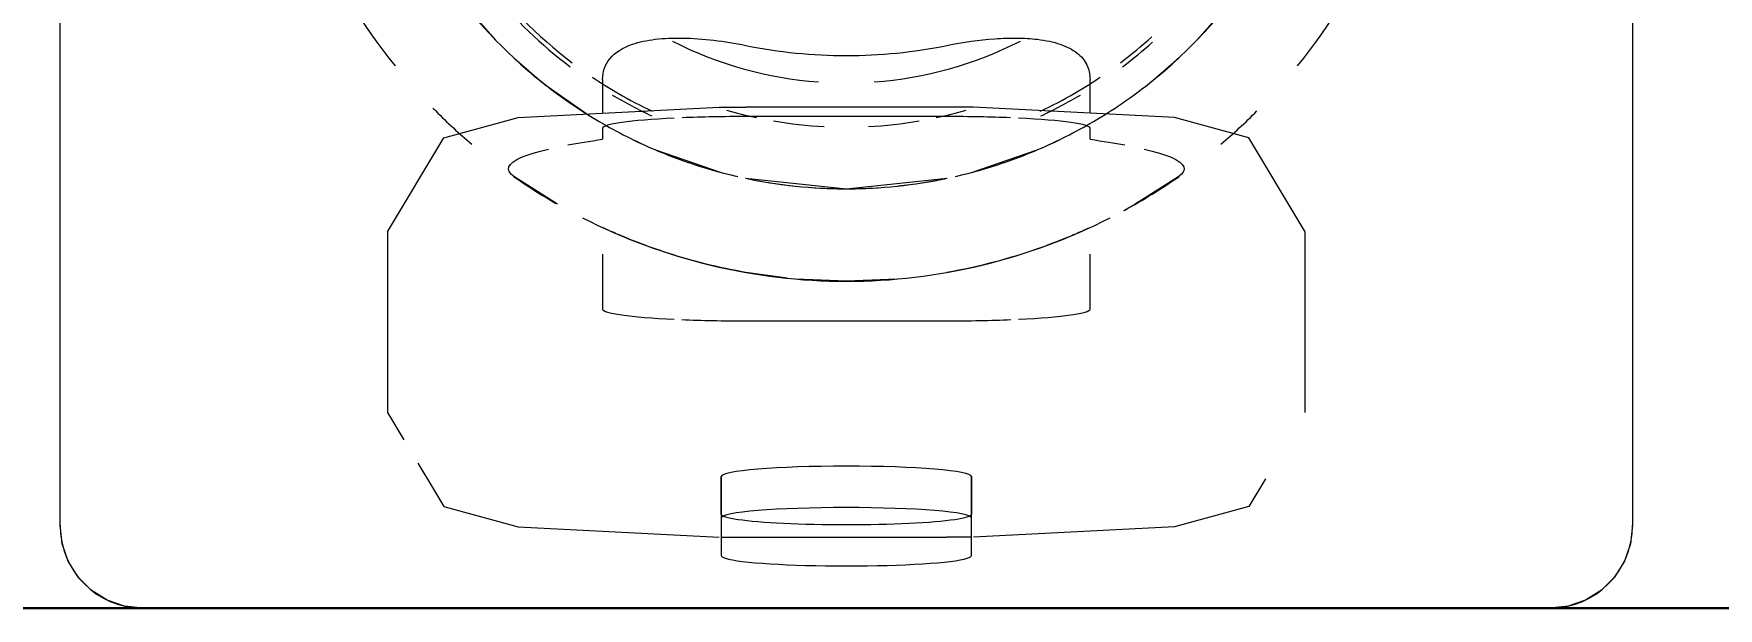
# Model space of a CAD drawing. Header units: metres. Extents: x 147 to 427, y -16 to 162.
# Drawn here: x 170.88755 to 170.92816, y 80.5957 to 80.60953 of the extents above; entities that cross this region are included whole.
import ezdxf

# ---------------------------------------------------------------- set-up
doc = ezdxf.new("R2010")
doc.units = ezdxf.units.M
doc.layers.add('1053_ARQ_BASE_MATADOURO_dwg', color=7, linetype='Continuous', lineweight=5, true_color=0x767676)
for name, color, linetype, lineweight in [('A-ANNO-DIMS', 7, 'Continuous', 5), ('A-ANNO-DIMS-50', 7, 'Continuous', 5), ('A-PAREDE', 7, 'Continuous', 30), ('A_lay', 7, 'Continuous', 5), ('P-SANR-FIXT', 7, 'Continuous', 5)]:
    doc.layers.add(name, color=color, linetype=linetype, lineweight=lineweight)
doc.styles.add('Century Gothic_1', font='GOTHIC.TTF', dxfattribs={"height": 0.075})
doc.dimstyles.new('Setores_1_5_1', dxfattribs={"dimscale": 0.3048, "dimtxt": 0.07831262022881443, "dimasz": 0.5208333333333333, "dimexe": 0.3937007874015747, "dimexo": 0.2460629921259842, "dimgap": 0.2870734908136483, "dimtad": 1, "dimrnd": 0.01, "dimzin": 0, "dimdsep": 46, "dimtxsty": 'Century Gothic_1', "dimblk1": 'OBLIQUE', "dimblk2": 'OBLIQUE', "dimsah": 1, "dimcen": 0.09, "dimazin": 0, "dimtfac": 1, "dimtdec": 4, "dimtix": 1, "dimtmove": 1, "dimatfit": 3, "dimfxl": 1, "dimtvp": 1, "dimtolj": 1, "dimtzin": 0, "dimarcsym": 2})

# ---------------------------------------------------------------- blocks, each defined once
blk = doc.blocks.new('UT_Ducha higiênica - UT_Ducha higiênica-V43-BANHEIROS E VESTIÁRIO')
at = {"layer": 'P-SANR-FIXT', "color": 254, "true_color": 0xd3d3d3}
for p, q in [((0.06104499430343664, 0.001999999999942737), (0.06104499430343756, 0.03878872391187442)), ((0.09895500569656936, 0.0387887239118745), (0.09895500569656929, 0.001999999999943672)), ((0.07079582342454933, 0.01453491411446422), (0.07154986264698524, 0.0136781160826587)), ((0.0884501373530194, 0.01367811608266058), (0.08920417657545324, 0.01453491411446393)), ((0.07198276036385695, 0.01325423461310572), (0.07265991411450354, 0.01267082342450995)), ((0.08734008588549899, 0.01267082342450972), (0.08801578648560258, 0.0132528834236312)), ((0.0727337435705575, 0.01261242774706431), (0.07379873677420769, 0.01186809929879562)), ((0.08242311051218912, 0.01184108410913222), (0.07757688948781413, 0.01184108410913224)), ((0.07412491401730092, 0.01155671459198068), (0.07412491401730086, 0.01129402377390399)), ((0.08587508598270446, 0.0112940237739037), (0.08587508598270459, 0.01155671459198066)), ((0.07542150904340561, 0.01102921059582195), (0.07698436117081087, 0.0104952087149487)), ((0.08301563882919191, 0.01049520871494869), (0.08457849095971394, 0.01102921059713767)), ((0.0730394263074253, 0.009727966869603671), (0.07200607566634437, 0.01038164654034973)), ((0.07757394160187074, 0.01035510556088635), (0.08000000000000114, 0.0101024162887036)), ((0.0800000000000013, 0.0101024162887036), (0.08242605839813173, 0.01035510556088628)), ((0.08799392433365855, 0.01038164654034966), (0.08696057369257817, 0.009727966869603945)), ((0.0741249140173002, 0.008527372864121677), (0.07412491401729991, 0.007205805335185135)), ((0.08587508598270274, 0.007205805335185112), (0.0858750859827033, 0.00852737286654901)), ((0.0785765260091387, 0.007947555087232473), (0.07757688948781356, 0.008086289565497685)), ((0.08000000000000143, 0.00787499999996996), (0.07878384747720917, 0.007927922419297156)), ((0.0812161525227937, 0.007927922419297151), (0.0800000000000014, 0.00787499999996996)), ((0.07757688948781348, 0.006921435818033574), (0.0824231105121896, 0.006921435818033574)), ((0.0696676527921872, 0.003496721250039764), (0.07004455732112212, 0.002869991920172402)), ((0.07698346004039346, 0.001710865976468028), (0.07757688948798606, 0.001708375838793677)), ((0.07757688948798606, 0.001708375838793677), (0.08242311051236306, 0.001708375838793677)), ((0.0830165399599535, 0.001710865976468028), (0.08242311051236306, 0.001708375838793677)), ((0.09695500569656933, -5.632601052241171e-14), (0.06304499430343664, -5.632601052241171e-14))]:
    blk.add_line(p, q, dxfattribs=at)
at = {"layer": 'P-SANR-FIXT', "color": 9, "true_color": 0xc0c0c0}
for p, q in [((0.06104499430343674, 0.001999999999942718), (0.06104499430343764, 0.03878872391187346)), ((0.09895500569656944, 0.03878872391187348), (0.09895500569656941, 0.001999999999943668)), ((0.07412491401747431, 0.01273655080203281), (0.07412491401747431, 0.01193837181982183)), ((0.07412491401729997, 0.01273655080196305), (0.07412491401729997, 0.0119711626338149)), ((0.08587508598287481, 0.01193837181982183), (0.08587508598287481, 0.01273655080203281)), ((0.08587508598270448, 0.0119711626338149), (0.08587508598270448, 0.01273655080196381)), ((0.08242311051236306, 0.01207113862716379), (0.07757688948798606, 0.01207113862716379)), ((0.06893541974515074, 0.009065211861375565), (0.06893541974515074, 0.004714302604577575)), ((0.09106458025519622, 0.004714302604577575), (0.09106458025519622, 0.009065211861375565)), ((0.06893541974515291, 0.004714302604577575), (0.06933123012351032, 0.004056136002329913)), ((0.07698346004039346, 0.003173871124100185), (0.07698346004039346, 0.002177270031829301)), ((0.07698346004022073, 0.002264289819095029), (0.07698346004022073, 0.00317387112402691)), ((0.0830165399599535, 0.002177270031829301), (0.0830165399599535, 0.003173871124100185)), ((0.08301653995978217, 0.00317387112402691), (0.08301653995978217, 0.002264289819095029)), ((0.07698346004022073, 0.00217727003175559), (0.07698346004022073, 0.001267688726823709)), ((0.08301653995978217, 0.001267688726823709), (0.08301653995978217, 0.00217727003175559)), ((0.09695500569656944, -5.632601052241171e-14), (0.06304499430343675, -5.632812549727362e-14))]:
    blk.add_line(p, q, dxfattribs=at)
at = {"layer": 'P-SANR-FIXT', "color": 254, "true_color": 0xe0e0e0}
for p, q in [((0.07698436117081087, 0.0104952087149487), (0.07738035367749312, 0.01039757954135916)), ((0.08261964632250934, 0.01039757954135907), (0.08301563882919191, 0.01049520871494869)), ((0.08696057369257817, 0.009727966869603945), (0.08668360145938608, 0.00957339557078626))]:
    blk.add_line(p, q, dxfattribs=at)
at = {"layer": 'P-SANR-FIXT', "color": 9, "true_color": 0xc0c0c0, "flags": 128}
for points in [[(0.06893541974515291, 0.009065211861375565), (0.07029757951629755, 0.01133025622937851), (0.0720913669199328, 0.01181830237207122), (0.07693186388699401, 0.01206843198266424), (0.07757688948798606, 0.01207113862716379)], [(0.09106458025519622, 0.009065211861375565), (0.08970242048405158, 0.01133025622937851), (0.08790863308041849, 0.01181830237207122), (0.08306813611335295, 0.01206843198266424), (0.08242311051236306, 0.01207113862716379)], [(0.07004455732112212, 0.002869991920172402), (0.07029757951629755, 0.002449258236574633), (0.07209136691993497, 0.00196121209388192), (0.07693186388699401, 0.001711082483293228)], [(0.09010558220784125, 0.003119648899411868), (0.08970242048405158, 0.002449258236574633), (0.08790863308041633, 0.00196121209388192), (0.08306813611335513, 0.001711082483293228)], [(0.06304499430343675, -5.726294438623825e-14), (0.06259995243552413, 5.014417557908725e-05), (0.06217722682520164, 0.0001980622641378956), (0.06179801469971929, 0.0004363370350066705), (0.06148133133850069, 0.0007530203962252626), (0.06124305656763191, 0.001132232521707611), (0.0610951384790731, 0.001554958132030097), (0.06104499430343675, 0.001999999999942726)], [(0.0989550056965694, 0.001999999999943688), (0.09890486152093304, 0.001554958132031078), (0.09875694343237425, 0.001132232521708595), (0.09851866866150548, 0.0007530203962262385), (0.09820198530028691, 0.0004363370350076501), (0.09782277317480456, 0.0001980622641388589), (0.09740004756448208, 5.014417558004189e-05), (0.09695500569656945, -5.63238955475498e-14)]]:
    blk.add_lwpolyline(points, dxfattribs=at)
at = {"layer": 'P-SANR-FIXT', "color": 254, "true_color": 0xd3d3d3}
for centre, radius, start, end in [((0.0800000000000014, 0.02187499999996695), 0.01177258371126372, 309.2343266399712, 359.9999999999994), ((0.0800000000000014, 0.02187499999996695), 0.01177258371126371, 205.9394156429511, 238.2407709617503), ((0.0800000000000013, 0.02187499999996173), 0.01177258371125812, 227.7679864640069, 233.8813482091327), ((0.0800000000000013, 0.02187499999996173), 0.01177258371125814, 306.1122745237255, 312.2320135359934), ((0.08000000000000139, 0.02187499999996695), 0.01106186790881813, 239.3381907857843, 244.9165048656983), ((0.08000000000000139, 0.02187499999996695), 0.01095503730636508, 239.8912606473238, 244.7411879058695), ((0.08000000000000139, 0.02187499999996695), 0.0109550373063651, 295.2638642580037, 300.1091061763414), ((0.08000000000000139, 0.02187499999996695), 0.01106186790881812, 295.088145100038, 300.6616790644514), ((0.0800000000000014, 0.02187499999996695), 0.01177258371126373, 301.7592290382601, 306.1045805665016), ((0.0800000000000014, 0.02187499999996996), 0.01400000000000001, 224.6228005958137, 225), ((0.0800000000000013, 0.02187499999996173), 0.01177258371125813, 244.1809944423601, 251.4218999657676), ((0.0800000000000013, 0.02187499999996173), 0.01177258371125813, 288.5781000338387, 295.8190055616992), ((0.0800000000000014, 0.02187499999996695), 0.0117725837112637, 252.5401964042736, 256.9012773654451), ((0.0800000000000014, 0.02187499999996695), 0.01177258371126372, 283.0987226345537, 287.4598035969846), ((0.0800000000000014, 0.02187499999996996), 0.01400000000000001, 235.0452502056122, 239.9999999999999), ((0.0800000000000014, 0.02187499999996695), 0.01177258371126371, 258.9363619953725, 264.3935572266104), ((0.0800000000000014, 0.02187499999996695), 0.01177258371126371, 276.1012778017217, 281.65197896074), ((0.0800000000000014, 0.02187499999996996), 0.01399999999999999, 298.5736489308043, 304.9547497943985), ((0.0800000000000014, 0.02187499999996695), 0.01177258371126372, 265.9216765868746, 269.9999999999995), ((0.0800000000000014, 0.02187499999996695), 0.0117725837112637, 269.9999999999994, 274.0783234131129), ((0.0800000000000014, 0.02187499999996996), 0.01400000000000001, 242.9732053847635, 269.9999999999999), ((0.0800000000000014, 0.02187499999996996), 0.01399999999999998, 269.9999999999998, 297.0267946155204)]:
    blk.add_arc(centre, radius, start, end, dxfattribs=at)
at = {"layer": 'P-SANR-FIXT', "color": 9, "true_color": 0xc0c0c0}
for centre, radius, start, end in [((0.0800000000000014, 0.02187499999996996), 0.014, 187.5018254958601, 219.0196405060585), ((0.0800000000000014, 0.02187499999996996), 0.014, 320.9788012077646, 352.4987047416478), ((0.0800000000000014, 0.02187499999996996), 0.01400000000000001, 225, 229.8337191274456), ((0.0800000000000014, 0.02187499999996695), 0.0117725837112637, 238.2407709617503, 245.5649103404445), ((0.0800000000000014, 0.02187499999996695), 0.01177258371126372, 294.4350896595543, 301.7592290382601), ((0.0800000000000014, 0.02187499999996996), 0.014, 310.1662808724554, 314.9999999999998), ((0.06304499430343664, 0.001999999999942737), 0.002000000000000009, 180.0000000000003, 270.0000000000001), ((0.09695500569656929, 0.001999999999943676), 0.002, 270.0000000000008, 3.81666561775622e-13)]:
    blk.add_arc(centre, radius, start, end, dxfattribs=at)
at = {"layer": 'P-SANR-FIXT', "color": 254, "true_color": 0xe0e0e0}
for centre, radius, start, end in [((0.08000000000000139, 0.02187499999996695), 0.01095503730636507, 216.2878855969636, 232.9111067285773), ((0.08000000000000139, 0.02187499999996695), 0.01106186790881813, 219.4200401855547, 232.9888136473335), ((0.08000000000000139, 0.02187499999996695), 0.009224841614128747, 242.9536342414685, 265.8102488826957), ((0.08000000000000139, 0.02187499999996695), 0.009224841614128747, 242.9536342414685, 265.8102488826957), ((0.08000000000000139, 0.02187499999996695), 0.009224841614128747, 274.1897511173202, 297.0569691986158), ((0.08000000000000139, 0.02187499999996695), 0.009224841614128747, 274.1897511173202, 297.0569691986158), ((0.08000000000000139, 0.02187499999996695), 0.01095503730636509, 307.0999714670558, 312.2389717719795), ((0.08000000000000139, 0.02187499999996695), 0.01106186790881812, 307.0111863526663, 311.8310465609146), ((0.08000000000000139, 0.02187499999996695), 0.01095503730636506, 236.0448146005122, 239.8912606473238), ((0.08000000000000139, 0.02187499999996695), 0.01095503730636509, 300.1091061763414, 303.9680853394423), ((0.0800000000000013, 0.02187499999996173), 0.01177258371125812, 251.4218999657676, 254.6371344909387), ((0.0800000000000013, 0.02187499999996173), 0.01177258371125813, 285.3628655090592, 288.5781000338387), ((0.0800000000000013, 0.02187499999996173), 0.01177258371125811, 269.9999999999991, 281.9287919172912)]:
    blk.add_arc(centre, radius, start, end, dxfattribs=at)
at = {"layer": 'P-SANR-FIXT', "color": 254, "true_color": 0xe9e9e9}
for centre, radius, start, end in [((0.08000000000000138, 0.02187499999996695), 0.0102902239616596, 253.6856786204039, 257.8513009915529), ((0.08000000000000138, 0.02187499999996695), 0.01029022396165961, 282.1486990084496, 286.3143213795997), ((0.08000000000000138, 0.02187499999996695), 0.0102902239616596, 260.1846560240011, 267.0110496512803), ((0.08000000000000138, 0.02187499999996695), 0.01029022396165959, 272.9889503487914, 279.8153439760294), ((0.0800000000000013, 0.02187499999996173), 0.01177258371125813, 254.6371344909387, 254.9999999999988), ((0.0800000000000013, 0.02187499999996173), 0.01177258371125812, 258.0712080827149, 269.9999999999988), ((0.0800000000000013, 0.02187499999996173), 0.01177258371125813, 284.9999999999991, 285.3628655090592)]:
    blk.add_arc(centre, radius, start, end, dxfattribs=at)
at = {"layer": 'P-SANR-FIXT', "color": 254, "true_color": 0xd3d3d3}
for centre, major_axis, ratio, start_param, end_param in [((0.07757688948781408, 0.01155671459198065), (0.003451975470513154, 0), 0.08237877690054903, 2.094395102393162, 3.14159265358975), ((0.08242311051218897, 0.01155671459198064), (0.003451975470513152, 0), 0.08237877690054815, 0, 1.047197551196579), ((0.07757688948781344, 0.007205805335185135), (0.003451975470513124, 0), 0.08237877690054932, 3.141592653589793, 3.665191429188086), ((0.07757688948781344, 0.007205805335185135), (0.003451975470513138, 0), 0.08237877690054889, 4.248395533670998, 4.712388980384691), ((0.0824231105121896, 0.007205805335185124), (-0.003451975470513138, 2.113725355349547e-19), 0.08237877690054898, 1.570796326794896, 2.034789773508575), ((0.0824231105121896, 0.007205805335185124), (0.003451975470513147, 0), 0.08237877690054848, 5.759586531581252, 6.283185307179537), ((0.08000000000000146, 0.00226428981909502), (0.003016539959780715, 0), 0.08237877690054897, 3.403392041388943, 5.497787143782138), ((0.08000000000000146, 0.001267688726823711), (0.003016539959780714, 0), 0.08237877690054897, 6.021385919380431, 6.283185307179586)]:
    blk.add_ellipse(centre, major_axis=major_axis, ratio=ratio, start_param=start_param, end_param=end_param, dxfattribs=at)
at = {"layer": 'P-SANR-FIXT', "color": 9, "true_color": 0xc0c0c0}
for centre, major_axis, ratio, start_param, end_param in [((0.07757688948781408, 0.01155671459198065), (-0.003451975470513152, 1.744357594656939e-18), 0.08237877690054865, 4.712388980384661, 5.171946324125628), ((0.08242311051218897, 0.01155671459198064), (0.003451975470513136, 0), 0.08237877690054932, 1.111238984110617, 1.570796326794856), ((0.07757688948781344, 0.007205805335185135), (0.003451975470513131, 0), 0.0823787769005492, 3.665191429188086, 4.188790204786389), ((0.0824231105121896, 0.007205805335185124), (0.003451975470513146, 0), 0.08237877690054855, 5.23598775598297, 5.759586531581252), ((0.08000000000000146, 0.003173871124026901), (0.003016539959780726, 0), 0.08237877690054876, 6.98081025283336e-15, 3.141592653589793), ((0.08000000000000146, 0.002177270031755593), (0.003016539959780712, 0), 0.082378776900549, 0, 3.141592653589788), ((0.08000000000000146, 0.00226428981909502), (0.003016539959780724, 0), 0.0823787769005486, 3.141592653589794, 3.403392041388944), ((0.08000000000000146, 0.00226428981909502), (-0.003016539959780712, 8.545162239223548e-19), 0.082378776900549, 2.879793265790649, 3.141592653589799), ((0.08000000000000146, 0.001267688726823711), (0.003016539959780714, 0), 0.08237877690054904, 3.403392041388936, 6.021385919380431)]:
    blk.add_ellipse(centre, major_axis=major_axis, ratio=ratio, start_param=start_param, end_param=end_param, dxfattribs=at)
at = {"layer": 'P-SANR-FIXT', "color": 254, "true_color": 0xe0e0e0}
for centre, major_axis, ratio, start_param, end_param in [((0.08000000000000146, 0.00226428981909502), (0.00301653995978071, 0), 0.0823787769005491, 5.497787143782139, 6.021385919380438), ((0.08000000000000146, 0.001267688726823711), (0.003016539959780726, 0), 0.08237877690054869, 3.141592653589793, 3.403392041388937)]:
    blk.add_ellipse(centre, major_axis=major_axis, ratio=ratio, start_param=start_param, end_param=end_param, dxfattribs=at)
at = {"layer": 'P-SANR-FIXT', "color": 9, "true_color": 0xc0c0c0}
for points, knots in [([(0.07412491401730092, 0.01273655080196266), (0.07412491401730094, 0.01292776559019667), (0.07424019559584757, 0.0132674779426161), (0.07472833897930509, 0.01357976252791599), (0.07537573796532493, 0.01371731337392978), (0.07604831466854436, 0.01374526813420808), (0.07679768532176194, 0.013689396312015), (0.07731799542481801, 0.01360681650745273), (0.07757688948781417, 0.01355328701287029)], [-1, -1, -1, -1, -0.7857142857142857, -0.5714285714285714, -0.4285714285714285, -0.2857142857142857, -0.1428571428571428, 0, 0, 0, 0]), ([(0.08242311051218912, 0.01355328701287018), (0.08281200192307149, 0.01363368088504026), (0.08330191830088919, 0.0137009191659088), (0.08385235046934074, 0.01373122440042551), (0.08420557967450273, 0.01373462639614367), (0.08467186107058537, 0.01370768661175037), (0.08518005443952731, 0.01359856833922067), (0.08558462768328069, 0.0133893237534449), (0.08582430021957967, 0.01309725402685002), (0.08587508598270212, 0.01286372731881025), (0.08587508598270212, 0.01273655080196375)], [-1, -1, -1, -1, -0.7857142857142857, -0.7321428571428572, -0.6785714285714286, -0.5714285714285714, -0.4285714285714285, -0.2857142857142857, -0.1428571428571428, 0, 0, 0, 0])]:
    blk.add_open_spline(points, degree=3, knots=knots, dxfattribs=at)
for points in [[(0.07757688948781416, 0.0135532870128703), (0.07797667516069921, 0.01347251689768571), (0.07878031258561552, 0.0133512902667954), (0.0795920821688241, 0.0133106908348628), (0.08000000000000149, 0.01331054791863593)], [(0.08000000000000151, 0.01331054791863593), (0.08040791783117891, 0.01331069083486276), (0.08121968741438763, 0.01335129026679529), (0.08202332483930397, 0.01347251689768559), (0.0824231105121891, 0.01355328701287018)]]:
    blk.add_open_spline(points, degree=3, dxfattribs=at)
at = {"layer": 'P-SANR-FIXT', "color": 254, "true_color": 0xd3d3d3}
for points, knots in [([(0.07200607566634439, 0.01038164654034966), (0.07176413219519852, 0.010548994231592), (0.0718445006908249, 0.010779852246581), (0.07254659521138183, 0.01099474111673905), (0.07282204756192893, 0.01105945503816092)], [-1, -1, -1, -1, -0.5, -0.2772373823259791, -0.2772373823259791, -0.2772373823259791, -0.2772373823259791]), ([(0.0871779524278427, 0.01105945504056468), (0.08745340478326298, 0.01099474111837908), (0.08815549930887148, 0.01077985224746193), (0.08823586780480439, 0.01054899423159195), (0.08799392433365866, 0.01038164654034966)], [-0.7227626204324014, -0.7227626204324014, -0.7227626204324014, -0.7227626204324014, -0.5, 0, 0, 0, 0]), ([(0.07447573787091158, 0.009011017398619548), (0.07441864583294101, 0.00903554373542933), (0.07421650859278836, 0.00912415226915189), (0.07412667111199334, 0.009166577142644577), (0.0741249140172999, 0.00916738949697359)], [0.7142857142857142, 0.7142857142857142, 0.7142857142857142, 0.7142857142857142, 0.7857142857142857, 1, 1, 1, 1]), ([(0.08510709679886043, 0.008839756914891549), (0.08494511706398729, 0.008776280558956894), (0.08448618188885397, 0.008605106640622088), (0.08357611188587523, 0.008323608658462886), (0.08281553709125367, 0.008155251269604218), (0.08242311051218952, 0.008086289565497718)], [0.4285714285714285, 0.4285714285714285, 0.4285714285714285, 0.4285714285714285, 0.5714285714285714, 0.7857142857142857, 1, 1, 1, 1])]:
    blk.add_open_spline(points, degree=3, knots=knots, dxfattribs=at)
for points in [[(0.07328539888206505, 0.01115649736726331), (0.07353301043890774, 0.01120316725452148), (0.07381284881731968, 0.01124900939006836), (0.07412491401730086, 0.01129402377390398)], [(0.08587508598270446, 0.01129402377390369), (0.08618715117912448, 0.01124900939058173), (0.08646698955471072, 0.01120316725556739), (0.08671460110946322, 0.01115649736886067)], [(0.08587508598270267, 0.009167389496973431), (0.08587391458624062, 0.009166847927420858), (0.08581570516226683, 0.009139676747997953), (0.0856384666095019, 0.009060025289263971), (0.0855239642714642, 0.009010870852312782)], [(0.07757688948781348, 0.0080862895654977), (0.0770536540490613, 0.008178238504306367), (0.07604229140294476, 0.008419318881510101), (0.07521777468334055, 0.008712633452012349), (0.07489290320114268, 0.00883975691489147)]]:
    blk.add_open_spline(points, degree=3, dxfattribs=at)
at = {"layer": 'P-SANR-FIXT', "color": 254, "true_color": 0xe0e0e0}
blk.add_open_spline([(0.07489290320114268, 0.00883975691489147), (0.07477107639531849, 0.008887428213471143), (0.07462502569377036, 0.008947327353215954), (0.07450428388989686, 0.008998754230214658), (0.07447573787091158, 0.009011017398619547)], degree=3, knots=[0.5714285714285714, 0.5714285714285714, 0.5714285714285714, 0.5714285714285714, 0.6785714285714286, 0.7142857142857142, 0.7142857142857142, 0.7142857142857142, 0.7142857142857142], dxfattribs=at)
blk.add_open_spline([(0.0855239642714642, 0.009010870852312782), (0.08540946193342651, 0.008961716415361592), (0.08526907653373357, 0.008903233270826203), (0.08510709679886043, 0.008839756914891549)], degree=3, dxfattribs=at)
blk = doc.blocks.new('1053_ARQ_BASE_MATADOURO_dwg_arq geral tgov-4039641-BANHEIROS E VESTIÁRIO')
at = {"layer": 'A_lay', "true_color": 0xaaaaaa}
h = blk.add_hatch(dxfattribs=at)
h.set_pattern_fill('FP_2', color=253, style=0, pattern_type=2)
h.set_pattern_definition([(90, (-0.43, 0), (-0.6125, 3.750480822388769e-17), []), (180, (-0.43, 0), (-7.500961644777538e-17, -0.6125), [])])
h.paths.add_polyline_path([(28.86165809004769, -2.56721354479967), (28.86122966577699, -2.56721354479967), (28.86153817293981, -2.56749997516411)])
h.paths.add_polyline_path([(30.2482296655655, -1.360337723046473), (30.26237180118934, -1.346195587888295), (30.6159251917854, -1.699748978018694), (30.60178305616156, -1.713891113176873), (30.49587755336851, -1.607985610523314)])
h.paths.add_polyline_path([(28.44822966563535, -2.590337723493509), (28.81143735733873, -2.590337723493509), (28.81230898691871, -2.58464445636208), (28.8185086128167, -2.584118906497864), (28.82272822869066, -2.583180386026429), (28.81398975905625, -2.582610914488294), (28.83495522572088, -2.57111201848449), (28.83522966530757, -2.57111201848449), (28.83475389383533, -2.56721354479967), (28.82766758750804, -2.566752702683052), (28.82784901535905, -2.531764418520888), (28.82935890737823, -2.52946950403056), (28.83033918387648, -2.529386299058109), (28.83033918387648, -2.53081953147027), (28.83475389383533, -2.529654912327612), (28.83849361832507, -2.529260466487376), (28.83519683452662, -2.529079990610639), (28.83230822877009, -2.529079990610639), (28.83244076533282, -2.527990126248663), (28.84363069707286, -2.527990126248663), (28.84845663855147, -2.451804867368801), (28.85332281400346, -2.527990126248663), (28.8641511023145, -2.52824114685007), (28.8641511023145, -2.529079990610639), (28.85934836442302, -2.529569412834371), (28.86105634874449, -2.532213544799669), (28.86153817293981, -2.529370996490786), (28.86318337958887, -2.529491669047812), (28.86458401039983, -2.531318225015958), (28.86467251455278, -2.530331478504449), (28.86745841353565, -2.530615062280771), (28.86745841353565, -2.53158807162526), (28.86745841353565, -2.532213544799669), (28.86882147598412, -2.532572692486232), (28.86882147598412, -2.56721354479967), (28.86165809004769, -2.56721354479967), (28.86156139251205, -2.57111201848449), (28.8625528999188, -2.57111201848449), (28.88315325235816, -2.583180386026429), (28.87848461745907, -2.583665235818134), (28.8784193125925, -2.583790940594822), (28.8737311023939, -2.583180386026429), (28.87380640573243, -2.583851335952614), (28.88439815724942, -2.585121194703789), (28.88518967951507, -2.590337723493509), (29.2482296655655, -2.590337723493509), (29.2482296655655, -1.340337723493507), (29.54822966561206, -1.340337723493507), (29.54822966561206, -1.360337723046473), (29.26822966558412, -1.360337723046473), (29.26822966558412, -2.590337723493509), (30.14822966558878, -2.590337723493509), (30.14822966558878, -1.340337723493507), (30.2482296655655, -1.340337723493507), (30.2482296655655, -1.360337723046473), (30.16822966560741, -1.360337723046473), (30.16822966560741, -2.590337723493509), (31.04822966561206, -2.590337723493509), (31.04822966561206, -1.360337724909118), (30.84822966554222, -1.360337724909118), (30.84822966554222, -1.340337725356151), (30.86822966556085, -1.340337725356151), (30.86822966556085, -0.9803377259522), (30.59822966554222, -0.7203377243130712), (30.59822966565863, 0.7096622604877493), (28.44822966563535, 0.7096622753889062), (28.44822966563535, -0.5203377231954851), (29.74655514128991, -0.5203377231954851), (29.74655514128991, -0.5403377227484514), (28.44822966563535, -0.5403377246110954), (28.44822966563535, -1.340337723493507), (28.64822966558878, -1.340337723493507), (28.64822966558878, -1.360337723046473), (28.44822966563535, -1.360337723046473), (28.44822966563535, -2.460529452374502)])
h.paths.add_polyline_path([(30.44759136193917, -2.584848087280922), (30.44451536529251, -2.58279742300504), (30.45135091664289, -2.584848085418278)])
h.paths.add_polyline_path([(30.77929010859244, -2.584848027676277), (30.78680921028345, -2.583480917240759), (30.78434841532745, -2.584848025813629)])
h.paths.add_polyline_path([(29.54554933460914, -2.584847997873954), (29.5424733380789, -2.582797333598072), (29.54930888942928, -2.58484799601131)])
h.paths.add_polyline_path([(29.87724808137883, -2.584847938269314), (29.88476718303401, -2.583480827840306), (29.88230638811384, -2.584847936406665)])
h.paths.add_polyline_path([(30.42303761735112, -2.580063207074932), (30.41971968789604, -2.578219912946161), (30.41893628740041, -2.573911214418962), (30.42006266599362, -2.575600781685322)])
h.paths.add_polyline_path([(30.79296120497877, -2.580063141749738), (30.79706253274364, -2.573911147192054), (30.79627913353053, -2.578219847753575), (30.79529617521494, -2.578765935836972)])
h.paths.add_polyline_path([(29.52099559013751, -2.580063117667969), (29.51767766068243, -2.578219823539193), (29.51689426018703, -2.573911125012332), (29.51953902051077, -2.577878264034065)])
h.paths.add_polyline_path([(29.89091917781465, -2.580063052268529), (29.89502050548957, -2.57391105784577), (29.8942371062005, -2.578219758346607)])
h.paths.add_polyline_path([(30.00230657213067, -2.575519589203923), (30.00230656327702, -2.575518269867105), (30.00618763736436, -2.575518785918077)])
h.paths.add_polyline_path([(30.90434859934423, -2.57551958920391), (30.90434859049058, -2.575518269867083), (30.90822966457792, -2.57551878591806)])
h.paths.add_polyline_path([(28.85650297218246, -2.532213544799669), (28.85657379138359, -2.532213544799669), (28.85647120766638, -2.529079990610639), (28.85425680585475, -2.529472695979467), (28.85598023139357, -2.532213544799669)])
h.paths.add_polyline_path([(30.78657894895898, -2.524695200845533), (30.78623717231696, -2.524695200845533), (30.78657900128842, -2.524011542436892)])
h.paths.add_polyline_path([(30.78862961265278, -2.519910316914251), (30.78908353722898, -2.514431212946787), (30.78924721835009, -2.512942873881523), (30.79036333341775, -2.516442873881527), (30.78871428244395, -2.519740977701445)])
h.paths.add_polyline_path([(29.88658758543917, -2.519910227507283), (29.88704152428249, -2.514431209606268), (29.88720523580492, -2.512942873881541), (29.88832126139325, -2.516442873881544), (29.88667225547447, -2.519740887684996)])
h.paths.add_polyline_path([(30.41870602068976, -2.495302408933572), (30.41870601533466, -2.464542441070012), (30.43221135760806, -2.465057265461519), (30.43221136252415, -2.493251742795041), (30.42200203195389, -2.494801938914047)])
h.paths.add_polyline_path([(29.51666399347615, -2.495302319526604), (29.51666398800463, -2.464542351663044), (29.53016933028014, -2.4650572655691), (29.53016933531054, -2.493251653388074), (29.51996001306411, -2.494801848243183)])
h.paths.add_polyline_path([(30.41870601533466, -2.464542441070012), (30.41756915824973, -2.464542441070012), (30.41756915103198, -2.424212707206538), (30.41870601513995, -2.463685025172722)])
h.paths.add_polyline_path([(29.51552713103612, -2.464542351663044), (29.51552712440044, -2.427651708945565), (29.51666398800463, -2.464542351663044)])
h.paths.add_polyline_path([(30.78378741824945, -2.433098848838327), (30.78242030794324, -2.428313971251623), (30.7837874176914, -2.429954502731492)])
h.paths.add_polyline_path([(30.41756915103198, -2.424212707206538), (30.41756909061478, -2.100627142573209), (30.58367297111565, -2.405073141679099), (30.43491494837433, -2.405399301581722), (30.42833098139144, -2.407012677876458), (30.42223002925239, -2.411752946598003), (30.41893625946269, -2.416693603619865)])
h.paths.add_polyline_path([(30.77900253294521, -2.424212642013961), (30.7749012033457, -2.420794868841701), (30.77648417290786, -2.421190610155395)])
h.paths.add_polyline_path([(30.79842955851947, -2.100627075880696), (30.41756909061478, -2.100627142573209), (30.42934008184708, -2.05376714263634), (30.44981277353398, -2.014339805767838), (30.48046184225518, -1.979505125818539), (30.51858262361768, -1.953054674613346), (30.56241502488994, -1.936480346774968), (30.6079992948502, -1.930922831335963), (30.65405675880409, -1.936538020983914), (30.69741597383371, -1.953054643297821), (30.73553676445971, -1.979505081152349), (30.76618584538071, -2.014339750367719), (30.78756765724981, -2.055517881236428), (30.79573767303184, -2.089447745171745)])
h.paths.add_polyline_path([(30.79842961573802, -2.424212639193179), (30.79706250492038, -2.416693536564643), (30.79203454853548, -2.409923792997445), (30.78680918063056, -2.406440215185218), (30.77638536019762, -2.405073108666893), (30.58367297111565, -2.405073141679099), (30.79842955851947, -2.100627075880696), (30.79842961278592, -2.407517779916967)])
h.paths.add_polyline_path([(29.51552712381837, -2.424212617799571), (29.51571386876221, -2.100969442399114), (29.68163094378562, -2.405073052272135), (29.53287289831711, -2.405399216328143), (29.52628895443489, -2.407012588287278), (29.5201880020388, -2.411752857016373), (29.51689423213267, -2.416693514212897)])
h.paths.add_polyline_path([(29.87696050561518, -2.424212552606993), (29.87285917601568, -2.420794779434733), (29.87444214569424, -2.421190520748427)])
h.paths.add_polyline_path([(29.89638753118944, -2.100626986473732), (29.51552706328475, -2.100627053166241), (29.52638894875626, -2.055517854717913), (29.54777074620395, -2.01433971636087), (29.57841981492514, -1.979505036411575), (29.61654059628765, -1.953054585206378), (29.65989980553283, -1.936537947707201), (29.70595726752016, -1.930922741928995), (29.75201473147406, -1.936537931576946), (29.79537394650369, -1.953054553890857), (29.83349473712968, -1.979504991745381), (29.86414381805067, -2.014339660960751), (29.88552562991978, -2.055517791829465), (29.89369566723023, -2.089447745171745)])
h.paths.add_polyline_path([(29.89638758854127, -2.424212550519243), (29.89502047759035, -2.416693447157675), (29.88999252132189, -2.409923703656415), (29.88476715341696, -2.40644012577825), (29.87434333298403, -2.40507301925993), (29.68163094378562, -2.405073052272135), (29.89638753118944, -2.100626986473732), (29.89638758558231, -2.407517779916967)])
h.paths.add_polyline_path([(30.58969695052976, -2.32921483288348), (30.62561822575805, -2.329214826367314), (30.66194792795159, -2.319375180460287), (30.69324770406942, -2.301494435001893), (30.71801093979276, -2.27797728971775), (30.73698633857728, -2.247702345868998), (30.74784651808887, -2.213462098863433), (30.74752742962087, -2.094816030906604), (30.73493915911207, -2.06027734953657), (30.71529455341231, -2.031302455198717), (30.69050863486311, -2.008670457061636), (30.65737958480121, -1.991465066871479), (30.62480134461059, -1.983383277495961), (30.58932593187689, -1.983569736789599), (30.55390516128363, -1.993065998136673), (30.52372324467544, -2.009699940330753), (30.49726750440058, -2.034791372808406), (30.47803125243415, -2.065698772480494), (30.46746859359932, -2.097209360046874), (30.4674686162036, -2.213462149724299), (30.47881792016721, -2.248482762544358), (30.49844838936314, -2.279126730576162), (30.52348744410155, -2.302839217420713), (30.55544323887973, -2.320368699633563), (30.58939857113137, -2.329137775426342)])
h.paths.add_polyline_path([(29.68765492325552, -2.329214743549654), (29.72357619848865, -2.329214737033492), (29.75990568924137, -2.319375208134628), (29.79120558244459, -2.301494435001893), (29.81596891257917, -2.277977200239274), (29.83494431127793, -2.247702256476844), (29.84580449075885, -2.213462009456465), (29.84548542300569, -2.094816001203307), (29.83289713189847, -2.060277260242108), (29.81325262408689, -2.031302455198734), (29.78846660759369, -2.008670367603345), (29.75533755758763, -1.991464977412222), (29.72275931734098, -1.983383188016359), (29.68698736437846, -1.983646528821706), (29.65186313407005, -1.993065908630943), (29.62168121746186, -2.009699850817071), (29.59522541957561, -2.034791372808423), (29.57598922522056, -2.065698682978744), (29.56542656638725, -2.097209270640218), (29.56542658898999, -2.213462060317331), (29.5767759489504, -2.248482762544358), (29.59640636214956, -2.279126641251818), (29.6214454168266, -2.302839128065004), (29.65340121166614, -2.320368610308543), (29.68735654391778, -2.329137686108122)])
h.paths.add_polyline_path([(30.59074992519905, -2.32344952860969), (30.55674209072578, -2.314558211548431), (30.52710958853673, -2.298302549595697), (30.50193889528505, -2.274729981716723), (30.48283833032479, -2.243906620715845), (30.47267730394397, -2.212873516604235), (30.47267728322181, -2.097797991633311), (30.48381721614394, -2.065625729343797), (30.50323441100274, -2.03643607271421), (30.52750308787255, -2.014068642824193), (30.55910058903713, -1.997363271331742), (30.59038235557691, -1.989314122993642), (30.62442818053013, -1.989128732621455), (30.65769842215474, -1.997363271331742), (30.68757330392922, -2.013197009460309), (30.71315269322926, -2.03643607271421), (30.73181805793267, -2.064275285686633), (30.74330769630634, -2.096324322745138), (30.74324599837355, -2.213061967272683), (30.73257696256978, -2.245646637971157), (30.71404614839312, -2.274729943854919), (30.68887546355699, -2.298302520719988), (30.65864080954062, -2.314888522398786), (30.6252351358723, -2.323449522453976), (30.59552052681367, -2.323449527758128)])
h.paths.add_polyline_path([(29.6887078979196, -2.323449439128542), (29.65470020050189, -2.314558197255888), (29.62506756126285, -2.298302460133975), (29.59989686800311, -2.274729892273367), (29.58079630311121, -2.243906531562965), (29.57063527661396, -2.212873427197267), (29.57063525600312, -2.097797902250093), (29.5817751889206, -2.065625639956645), (29.60119228678591, -2.03643607271421), (29.62546106064458, -2.014068553427508), (29.65705821436402, -1.997363271331759), (29.68834032835017, -1.989314033588372), (29.72238615330556, -1.989128643213192), (29.75565656363072, -1.997363271331759), (29.78553127671018, -2.013196920049543), (29.81111072595972, -2.03643607271421), (29.83050283815423, -2.066302542804921), (29.84126566909273, -2.09632423333817), (29.84120397115996, -2.213061877873824), (29.83050283815423, -2.245696923666694), (29.81200412111729, -2.274729854428573), (29.78683343626933, -2.298302431271234), (29.75659878225052, -2.314888432931732), (29.72319310858619, -2.323449432975587), (29.69347867125912, -2.323449438277326)])
h.paths.add_polyline_path([(30.60857138324098, -2.25447631502638), (30.62310321917524, -2.252825657057206), (30.63689462355122, -2.247957793800116), (30.64924289218044, -2.240120754230726), (30.64648892951683, -2.202238913625408), (30.64463153221383, -2.192954525360437), (30.64053744800048, -2.184417062935926), (30.63446061876637, -2.177156075630092), (30.62677796921989, -2.171621937382629), (30.61796602755174, -2.168157911656244), (30.60857136803869, -2.166978859990815), (30.59917670893084, -2.16815791488489), (30.58901483686958, -2.172594357307189), (30.58268212080859, -2.177156084527409), (30.57660529406986, -2.184417073921656), (30.57251121279056, -2.192954537753176), (30.57065381867831, -2.202238926656479), (30.56789986859095, -2.240120770409632), (30.58173542739668, -2.248482762544358), (30.59403954665009, -2.252825662837893), (30.60822966457796, -2.25443749965329)])
h.paths.add_polyline_path([(29.70652935592385, -2.254476225580069), (29.72106119185742, -2.252825567629408), (29.73485259624226, -2.247957704405766), (29.74720086489629, -2.240120664880644), (29.74444690230322, -2.202238824218445), (29.74258950499999, -2.192954435952807), (29.7384954207861, -2.184416973527771), (29.73241859155121, -2.177155986221686), (29.72473594200381, -2.171621847974314), (29.71592400033472, -2.168157822248405), (29.70652934082086, -2.166978770583847), (29.69713468171245, -2.168157825479144), (29.68697280965599, -2.172594267899663), (29.68064009359034, -2.177155995124751), (29.67456326685243, -2.184416984520605), (29.6704691855745, -2.19295444835355), (29.66861179146408, -2.202238837257932), (29.66585784126092, -2.240120681002673), (29.67969365346553, -2.248482762544358), (29.69199751933597, -2.252825573389763), (29.70618763736437, -2.254437410218687)])
h.paths.add_polyline_path([(28.82396559685022, -1.784601790830426), (28.80982346122638, -1.770459655672243), (29.23408752994165, -1.346195587888295), (29.2482296655655, -1.360337723046473), (28.89897823685425, -1.709589150991065)])
h.paths.add_polyline_path([(29.72396559687351, -1.784601790830426), (29.70982346124967, -1.770459655672243), (30.13408752996494, -1.346195587888295), (30.14822966558878, -1.360337723046473), (29.89622469502815, -1.612342693053915)])
at = {"layer": 'A-PAREDE', "color": 253, "true_color": 0xaaaaaa}
for p, q in [((30.97127465888116, -2.590337723493576), (30.93372966457771, -2.590337723493576)), ((31.04822966561187, -2.590337723493576), (31.00518467027429, -2.590337723493576))]:
    blk.add_line(p, q, dxfattribs=at)
at = {"layer": 'A-PAREDE', "color": 9, "true_color": 0xc3c3c3}
blk.add_line((31.00518467027429, -2.590337723493576), (30.97127465888116, -2.590337723493576), dxfattribs=at)
blk = doc.blocks.new('1053_ARQ_BASE_MATADOURO_dwg-3625622-BANHEIROS E VESTIÁRIO')
blk.add_blockref('1053_ARQ_BASE_MATADOURO_dwg_arq geral tgov-4039641-BANHEIROS E VESTIÁRIO', (130.2097949645677, 83.1860339743535))
blk = doc.blocks.new('DIMBLOCK34-BANHEIROS E VESTIÁRIO')
at = {"layer": 'A-ANNO-DIMS-50'}
for p, q in [((170.8271402166787, 80.2278676356902), (170.8271402166787, 80.52069625085967)), ((170.7271402166787, 80.2278676356902), (170.7271402166787, 80.48392101814673)), ((170.7271402166787, 80.2278676356902), (170.8271402166787, 80.2278676356902)), ((170.7271402166787, 80.2278676356902), (170.7271402166787, 80.10786763569018)), ((170.8271402166787, 80.2278676356902), (170.8271402166787, 80.10786763569018))]:
    blk.add_line(p, q, dxfattribs=at)
at = {"layer": 'A-ANNO-DIMS-50', "lineweight": 25}
for p, q in [((170.7271402166787, 80.2278676356902), (170.8065152166787, 80.3072426356902)), ((170.8271402166787, 80.2278676356902), (170.9065152166787, 80.3072426356902)), ((170.7271402166787, 80.2278676356902), (170.6477652166787, 80.14849263569019)), ((170.8271402166787, 80.2278676356902), (170.7477652166788, 80.14849263569019))]:
    blk.add_line(p, q, dxfattribs=at)
at = {"layer": 'A-ANNO-DIMS-50'}
blk.add_ellipse((170.8293859408026, 80.2278676356902), major_axis=(0, 0.2671395812843826), ratio=0.1955746275885333, start_param=1.570796326794898, end_param=3.141592653589789, dxfattribs=at)
at = {"layer": 'A-ANNO-DIMS-50', "color": 0, "insert": (170.8293859408026, 79.99532868682746), "char_height": 0.07499999999999998, "width": 0.3967839424926597, "attachment_point": 1, "line_spacing_factor": 0.9845015114479527, "style": 'Century Gothic_1'}
blk.add_mtext('0,10 m', dxfattribs=at)
blk = doc.blocks.new('_Oblique')
at = {"color": 0, "linetype": 'ByBlock', "lineweight": -2}
blk.add_line((-0.5, -0.5), (0.5, 0.5), dxfattribs=at)

msp = doc.modelspace()

# ---------------------------------------------------------------- block references
at = {"layer": '1053_ARQ_BASE_MATADOURO_dwg', "color": 253, "true_color": 0xaaaaaa}
msp.add_blockref('1053_ARQ_BASE_MATADOURO_dwg-3625622-BANHEIROS E VESTIÁRIO', (9.709115587533281, 0), dxfattribs=at)
at = {"layer": 'P-SANR-FIXT', "color": 254, "true_color": 0xe0e0e0}
msp.add_blockref('UT_Ducha higiênica - UT_Ducha higiênica-V43-BANHEIROS E VESTIÁRIO', (170.8271402166787, 80.59569625085973), dxfattribs=at)

# ---------------------------------------------------------------- dimensions: what is measured, and where the dimension line sits
at = {"layer": 'A-ANNO-DIMS'}
dim = msp.add_linear_dim(base=(170.8271402166787, 80.2278676356902), p1=(170.7271402166787, 80.55892101814673), p2=(170.8271402166787, 80.59569625085967), dimstyle='Setores_1_5_1', override={"dimpost": '<>', "dimfxl": 0.1065477251802676}, dxfattribs=at)
dim.commit()
dim.dimension.update_dxf_attribs({"geometry": 'DIMBLOCK34-BANHEIROS E VESTIÁRIO', "text_midpoint": (171.0277779120489, 79.94532868682747), "dimtype": 160})

doc.saveas('drawing.dxf')
